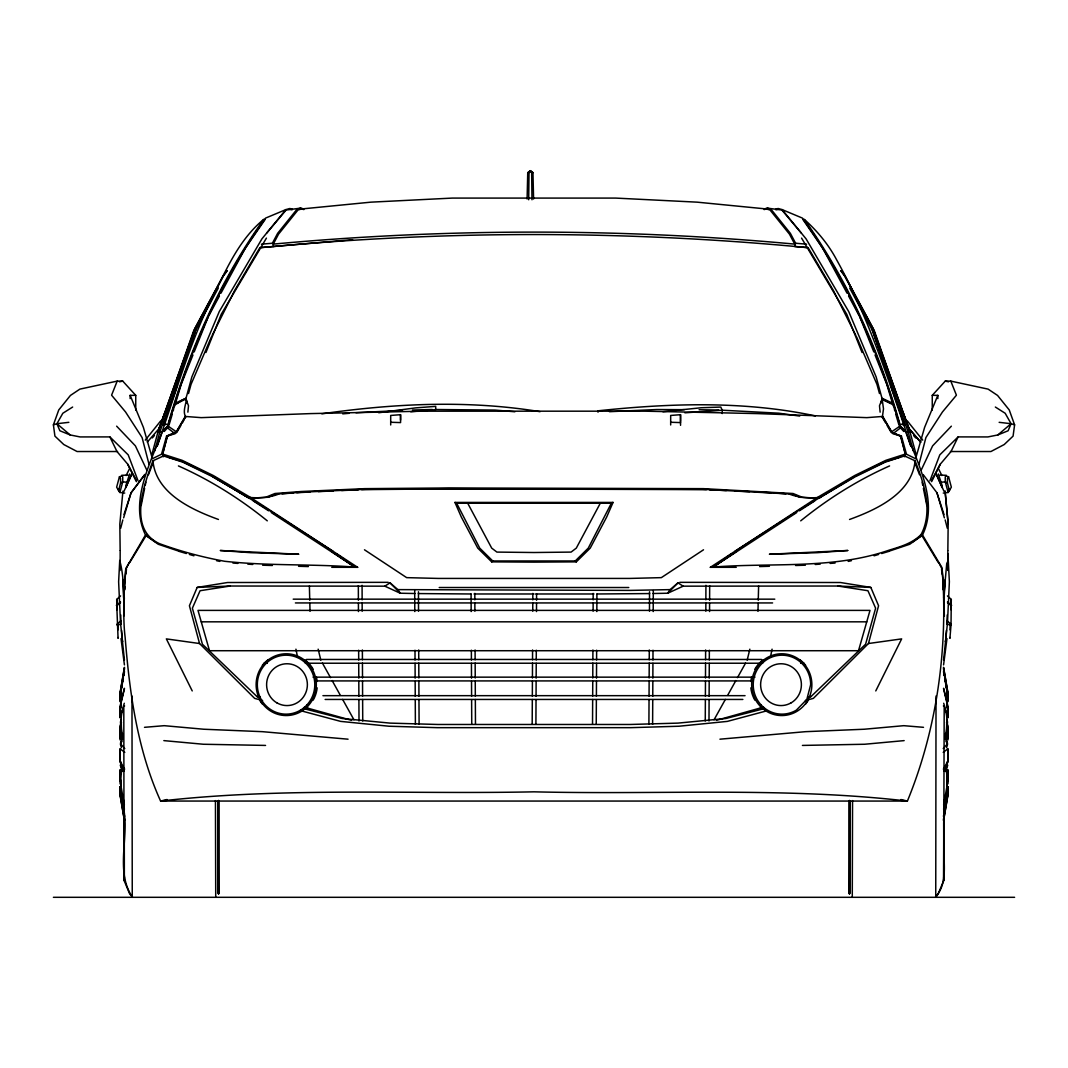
<?xml version="1.0" encoding="UTF-8"?>
<svg xmlns="http://www.w3.org/2000/svg" width="1068" height="1068" viewBox="0 0 1068 1068"><rect width="100%" height="100%" fill="white"/><g stroke="black" fill="none" stroke-linecap="round" stroke-linejoin="round"><path stroke-width="1.5" d="M123.808 708.631L124.048 880.366L129.629 893.823L132.258 896.88L131.978 696.016M218.66 800.907L218.339 893.823L218.072 801.08M849.928 801.08L849.661 893.823L849.34 800.907M852.558 800.586L852.277 896.88M943.725 818.248L943.645 880.78L938.024 894.25L935.421 897.307M124.302 822.534L124.048 880.366L124.355 877.082M849.46 800.399L849.327 894.009L849.581 800.92M532.758 611.19L532.785 603.1M532.798 599.869L532.825 593.408M536.496 611.55L536.536 603.487M536.55 600.256L536.577 593.808M593.114 611.19L593.14 603.1M593.154 599.869L593.167 593.408M596.838 611.55L596.919 593.808M649.477 611.19L649.544 591.779M653.202 611.55L653.296 590.577M705.828 611.19L705.855 603.1M705.868 599.869L705.921 585.317M709.553 611.55L709.579 603.487M709.606 600.256L709.673 585.745M943.645 880.78L944.192 708.631M944.125 840.81C942.31 859.38 949.238 881.34 935.742 896.88L936.022 696.016M120.057 749.295L119.99 761.858L121.498 764.688M119.99 739.87L120.057 727.215M532.184 724.318L532.318 699.5M532.331 696.202L532.411 681.317M532.425 678.006L532.505 663.121M532.531 659.81L532.572 649.998M535.909 724.344L536.029 699.607M536.056 696.309L536.123 681.464M536.149 678.167L536.229 663.321M536.243 660.024L536.296 650.238M592.526 724.318L592.66 699.5M592.673 696.202L592.753 681.317M592.767 678.006L592.847 663.121M592.86 659.81L592.914 649.998M596.638 650.238L596.585 660.024M596.238 724.344L596.371 699.607M596.398 696.309L596.478 681.464M596.491 678.167L596.571 663.321M648.903 724.318L649.037 699.5M649.05 696.202L649.13 681.317M649.144 678.006L649.224 663.121M649.237 659.81L649.291 649.998M652.615 724.344L652.748 699.607M652.762 696.309L652.842 681.464M652.855 678.167L652.935 663.321M652.962 660.024L653.002 650.238M705.254 721.007L705.374 699.5M705.387 696.202L705.467 681.317M705.481 678.006L705.561 663.121M705.574 659.81L705.628 649.998M708.992 721.047L709.099 699.607M709.112 696.309L709.192 681.464M709.205 678.167L709.285 663.321M709.299 660.024L709.352 650.238M947.943 738.148L948.01 725.613L946.502 722.689M119.99 717.803L120.057 707.59L121.285 702.744M120.057 771.243L119.99 781.162L121.111 785.901M949.986 629.893L950.16 623.712M947.236 614.941L946.929 624.219L951.014 625.047L949.933 638.33L949.933 637.476M119.99 701.676L120.057 695.802M938.799 562.609L942.19 569.364C948.117 647.568 937.223 728.456 907.399 801.067L160.6 801.053C137.331 749.709 129.562 692.932 125.13 637.196C121.912 611.804 126.398 585.184 119.736 560.46L118.628 581.726L120.51 622.858L124.422 660.051M528.7 199.756L529.034 171.948L530.342 170.693L532.959 172.656L533.586 199.008M947.85 550.327L948.17 523.947L945.1 491.253M943.218 748.561L947.45 743.875C943.858 731.366 950.48 718.043 943.431 705.855M951.014 625.047L951.228 605.356L947.516 601.885M120.057 787.049L119.99 792.523L124.288 816.553M945.527 640.947L945.514 641.828L946.448 630.347M947.903 570.459L947.823 550.688M946.021 741.726L946.141 733.195M947.903 570.285L948.17 553.985M943.258 493.069L948.13 492.468L949.399 490.412L947.396 482.963L947.476 478.25L948.584 476.809L946.915 476.194M527.098 199.008L527.739 172.656L530.342 170.693L532.959 172.656M757.973 611.31L758.173 603.407M758.253 600.256L758.614 586.025M116.866 609.881L116.706 599.415L120.591 595.891M182.454 422.781L185.685 416.48L201.198 417.641L310.614 413.596L423.061 411.18L644.938 411.18L757.386 413.596L866.802 417.641L882.315 416.48L891.513 431.953L900.898 436.505L905.384 454.314L904.356 455.876L915.062 460.789C924.154 483.617 933.258 511.198 921.11 534.521C912.472 543.238 900.751 546.616 889.324 550.087C831.812 570.058 769.668 562.195 710.354 567.308L817.701 497.301L854.747 475.5L885.813 460.348L905.37 454.06L900.404 435.797M292.138 209.114L289.882 208.5L285.917 209.582L261.914 238.872L219.247 311.616L191.839 376.977L186.032 398.217L187.207 403.357M921.11 534.521L920.616 535.148L922.031 535.562L909.762 544.253L889.831 550.941M944.326 598.2L943.658 597.679L946.742 563.504L948.264 560.46L949.372 581.726L947.49 622.858L943.578 660.051M947.409 595.891L951.294 599.415L951.054 603.38M951.041 608.413L951.228 605.356L947.476 602.726M945.247 579.51L944.112 597.733L944.326 616.316M121.004 786.155L121.258 782.283M946.742 705.601L947.45 694.534L946.689 689.741L947.223 692.905M946.795 705.107L947.49 694.213L943.471 668.595M121.992 771.59L121.859 766.45M120.51 784.272L121.752 766.677M946.795 703.545L947.022 700.461M947.169 708.017L946.662 698.646M947.236 707.79L946.862 701.462M123.674 616.316L124.342 597.679L123.661 597.279L125.744 568.683L145.502 534.988C130.683 504.523 146.903 470.708 158.197 441.725M124.916 589.736L125.156 586.559M126.077 573.836L126.424 569.07M946.795 704.333L947.022 701.049M123.674 598.2L125.81 569.364L129.201 562.609M122.927 491.16L119.83 524.054L120.15 550.327M120.671 765.489L120.991 762.232M187.875 412.155L188.502 405.747L185.859 399.018L176.02 403.864L173.91 406.12L167.809 425.945L162.189 432.113M120.55 784.192L120.871 780.948M946.141 735.038L947.45 722.155L946.635 719.138M120.871 762.151L120.55 765.329L122.179 771.283M947.129 707.39L947.45 704.199L943.671 688.339M120.177 550.688L120.097 570.459M123.634 517.846L131.044 492.802L144.914 474.432M947.169 707.617L946.742 701.422M120.831 780.081L121.258 786.181M885.546 422.781L882.342 417.321L883.49 408.87L882.141 399.018L891.98 403.864L894.09 406.12L900.19 425.945L905.811 432.113M951.134 609.881L951.294 599.415M943.578 664.883L946.982 638.611M932.257 410.045L932.257 395.347L945.247 381.116L950.8 381.116L988.114 389.126L997.552 395.427L1009.247 409.952L1014.6 424.864L1013.078 436.118L1004.214 444.542L990.917 451.524L950.44 451.524M124.529 668.595L120.51 694.213L121.205 705.107M121.805 686.537L122.313 683.346M122.82 680.142L123.327 676.952M123.821 673.748L124.329 670.557M943.471 819.556L944.232 814.75M944.726 811.546L945.233 808.342M945.741 805.152L946.235 801.948M946.742 798.744L947.236 795.54M943.671 817.314L947.45 793.35M124.355 667.54L119.99 693.506L124.515 667.42M943.645 820.357L948.01 794.445L943.485 820.691M121.659 687.712L122.219 684.441M122.78 681.157L123.341 677.886M123.888 674.602L124.449 671.331M943.551 816.459L947.45 793.644L943.605 816.246M120.777 692.905L121.338 689.688L120.55 694.534L121.258 705.601M123.835 675.243L124.395 672.026M121.338 698.646L120.831 708.017M124.288 671.185L119.99 695.321L120.057 700.661L121.285 694.414M943.631 805.005L947.45 783.672L946.248 766.677M943.712 816.553L948.01 792.523L948.01 786.675L943.578 809.264M121.138 701.462L120.764 707.79M943.565 816.152L947.943 792.416L947.943 787.049M120.644 692.651L123.274 678.474M894.757 410.926L893.622 404.625C872.85 338.423 842.946 274.556 802.415 218.099L782.083 209.582L778.118 208.5L775.875 209.114M716.388 720.339L760.429 707.964L761.07 704.693M770.388 657.274L772.084 649.157M141.176 505.498L144.621 488.383M145.248 485.272L145.875 482.162M167.596 435.797L162.63 454.06L182.187 460.348L213.253 475.5L250.299 497.301L357.646 567.308C313.725 563.744 268.736 566.147 224.6 561.274C202.373 557.149 180.532 551.382 159.306 543.585C127.666 529.007 144.02 484.832 152.938 460.789L163.644 455.876L162.616 454.314L167.102 436.505L176.487 431.953L185.685 416.48M163.444 455.916L182.575 462.057L212.772 476.782L249.098 498.195L268.028 497.261L275.758 494.11L301.937 492.188L365.283 489.318L449.001 488.677L702.717 489.318L792.242 494.11L799.972 497.261L818.902 498.195L855.228 476.782L885.425 462.057L904.556 455.916M124.329 688.339L120.55 704.199L120.871 707.39M946.889 785.901L948.01 781.162L947.943 771.243M151.683 459.04L161.522 454.22L166.581 436.064L176.313 431.752L185.378 416.24C180.692 407.602 194.563 390.795 176.794 403.744M124.502 688.553L119.99 707.27L120.057 717.282L124.302 703.265M747.173 660.211L749.843 649.17M121.258 701.422L120.831 707.617M946.742 786.181L947.169 780.081M120.684 528.286L122.82 519.929M946.849 745.344L947.49 742.821M946.715 784.793L947.943 780.014L948.01 769.721L946.622 774.153M919.001 464.22L925.903 437.56L942.443 411.981L956.421 395.187L950.8 381.116M124.569 705.855C117.52 718.043 124.142 731.366 120.55 743.875L124.782 748.561M121.085 476.194L119.416 476.809L116.639 487.195L119.87 492.468L124.742 493.069M120.51 744.61L121.365 741.406M805.405 700.515L813.362 698.379L868.458 643.523L878.577 605.743L870.834 587.427L840.463 582.514L679.795 582.34M118.601 490.412L120.604 482.963L120.524 478.25L119.416 476.809M152.043 453.94L158.825 428.869L147.317 442.059M154.753 450.789L159.88 431.819L195.564 330.412L218.313 288.026M121.365 719.138L120.55 722.155L121.859 735.038M160.627 431.792L158.144 431.792L158.958 428.789L194.937 328.557L223.479 275.838L227.351 270.631M945.821 771.283L947.45 765.329L947.129 762.151M188.515 393.545L191.038 384.373L211.357 336.994M946.582 724.371L947.45 721.234M866.749 621.83L858.512 650.719L209.488 650.719L197.994 610.389L870.006 610.389L866.749 621.83L201.251 621.83M916.05 457.104L924.608 427.387L937.837 395.347L932.257 395.347M120.55 766.263L121.418 763.273M946.582 747.693L947.45 744.73M168.998 425.157L172.295 414.09M173.243 410.926L174.378 404.625C195.15 338.423 225.054 274.556 265.585 218.099L285.917 209.582M175.125 404.612L181.2 384.346L192.961 354.976M121.365 762.872L120.51 765.689L124.022 771.256M880.793 403.357L882.141 399.018L879.498 405.747L880.125 412.155M123.981 514.562L131.004 492.935L144.847 474.566M946.635 725.519L947.49 722.876M125.717 485.993L129.655 473.938M158.144 431.792L193.802 330.412L222.852 276.345L226.723 270.992M177.448 384.907L163.484 424.837L166.101 423.996M157.196 446.184L162.283 431.873L167.489 426.279C188.061 352.747 219.247 281.458 263.849 219.26C235.28 242.676 222.731 278.468 206.271 310.241C186.246 354.135 173.483 400.58 157.116 445.77M176.087 385.214L195.871 329.531M117.56 451.524L77.083 451.524L63.786 444.542L54.922 436.118L53.4 424.864L58.753 409.952L70.448 395.427L79.886 389.112L117.2 381.116L122.753 381.116L135.743 395.347L135.743 410.045M164.792 412.996L158.892 428.695L159.666 429.469M929.934 480.827L939.787 454.875L958.13 436.905L987.9 436.932L997.819 434.956L1008.125 430.764L1011.089 423.716L1005.175 413.263L995.349 407.041M148.452 474.753L152.417 464.5M117.2 381.116L111.579 395.187L125.557 411.981L142.097 437.56L148.999 464.22M194.189 351.893L208.42 316.342M205.924 352.533L221.263 314.206L266.426 238.111M938.278 562.556L922.071 535.869C937.504 505.204 921.39 471.095 909.803 441.725M388.205 582.34L227.537 582.514L197.166 587.427L189.423 605.743L199.542 643.523L254.638 698.379L262.594 700.515M613.045 502.427L606.677 517.045L590.23 548.124L576.319 561.861L534 562.128L491.68 561.861L477.77 548.124L461.323 517.045L454.955 502.427L613.045 502.427L611.377 503.161L456.623 503.161L454.955 502.427M125.824 487.662L132.285 473.004M123.981 491.32L132.138 473.177M611.377 503.161L588.281 548.111L575.251 560.967L492.749 560.967L491.68 561.861M921.35 469.813L932.591 445.903L951.361 426.172M958.13 436.905L951.027 451.524L940.294 464.179L931.883 479.839M165.527 411.5L168.437 405.56M931.63 481.655L940.294 464.179M875.773 690.929L901.646 638.891L868.458 643.523M212.091 335.526L234.8 290.162L259.858 247.683L273.274 246.521C451.003 230.101 630.494 230.648 808.142 247.683L833.2 290.162L855.909 335.526M126.104 475.54L129.695 468.358M121.498 722.689L119.99 725.613L120.057 738.148M949.399 490.412L951.361 487.195L948.584 476.809M261.42 244.185L272.393 243.237L277.653 233.305L297.037 209.194L300.789 208.113L302.965 208.727M946.502 764.688L948.01 761.858L947.943 749.295M600.336 503.161L576.306 548.111L571.1 552.089L534 552.516L496.9 552.089L491.694 548.111L467.664 503.161M209.208 314.886L219.407 296.05M220.969 293.153L245.293 248.217L265.198 219.367M714.051 719.779L725.359 699.433M727.789 695.081L735.865 680.556M737.481 677.646L745.557 663.121M53.4 424.864L56.911 423.716L62.825 413.263L72.651 407.041M180.852 425.518L176.847 432.353L174.778 433.862L166.581 436.064M943.351 769.174L947.943 761.377L948.01 748.735L943.204 752.379M129.722 562.556L145.929 535.869L145.502 534.988M943.979 771.256L947.49 765.689L946.635 762.886M168.517 426.746L164.218 431.472M870.834 587.427L837.859 586.025L683.173 586.172L677.966 582.848L670.117 589.616L667.754 593.221L652.935 593.514M914.448 461.563L915.062 460.789C912.179 493.282 876.428 509.69 849.554 519.462M145.288 440.109L160.868 420.685M266.613 233.171L285.917 210.262M152.323 437.92L154.419 435.504M677.966 582.848L667.754 593.221L683.173 586.172M174.378 404.625L176.207 402.783L186.032 398.217M908.334 429.469L909.108 428.695L903.208 412.996M806.58 244.185L795.607 243.237L794.725 246.521L808.142 247.683M807.795 697.391L811.012 696.563L865.587 644.231L875.626 608.199L867.937 590.724L837.859 586.025M120.484 601.885L116.772 605.356L118.067 638.33L118.067 637.476M116.946 624.286L120.804 620.868L120.764 614.941M116.959 608.413L116.772 605.356L120.524 602.726M916.317 459.04L906.478 454.22L901.419 436.064L893.222 433.862L891.153 432.353L887.148 425.518M997.819 434.956L1011.089 423.716L1014.6 424.864M882.622 416.24L891.687 431.752L893.569 433.207L901.045 427.48M800.706 520.85C827.847 498.823 857.617 480.133 889.577 465.928M796.715 512.56L714.118 566.441L731.086 554.118M912.619 541.93L920.563 536.296M891.687 431.752L900.19 425.945M714.118 566.441L735.852 551.862M799.411 510.811L814.724 500.905M799.825 509.663L854.146 476.795M798.437 510.557L734.998 551.275M197.166 587.427L230.141 586.025L384.827 586.172L390.034 582.848L397.883 589.616L400.246 593.221L415.065 593.514M703.518 549.793L661.332 577.641L629.719 578.429L438.281 578.429L406.668 577.641L364.482 549.793M818.902 498.195L820.398 497.274L818.715 496.713M527.739 172.656L531.65 171.948L531.984 199.756M120.604 482.963L122.753 481.788L127.626 482.376M163.27 456.73L164.552 456.049M121.792 734.29L122.82 733.796L122.873 738.869L121.859 739.216M855.575 476.088L884.291 461.963L900.498 456.957M212.772 476.782L247.602 497.274L249.285 496.713M163.337 425.278L165.954 424.423M874.091 555.801L878.644 554.439M881.674 553.531L889.27 551.262M350.464 566.774L353.882 566.441L336.914 554.118M272.393 243.237L273.274 244.105C446.517 228.111 621.483 228.111 794.725 244.105L789.466 234.159L770.055 210.036L766.33 208.954L697.124 202.159L615.635 198.087L452.365 198.087L370.89 202.159L301.67 208.954L297.945 210.036L278.534 234.159L273.274 244.105L273.274 246.521M765.035 208.727L767.211 208.113L780.761 209.902M764.127 209.582L766.33 208.954M775.875 209.809L778.118 209.194M287.239 209.902L300.789 208.113M767.158 710.741L727.335 721.394L679.021 726.227L630.707 727.668L437.293 727.668L388.979 726.227L340.665 721.394L300.842 710.741M764.394 708.578L725.813 718.51L677.966 723.116L630.107 724.478L437.893 724.478L390.034 723.116L342.187 718.51L303.606 708.578M167.102 799.518L160.6 801.053C284.462 786.996 409.618 794.445 534 791.829C658.342 794.859 783.565 786.756 907.399 801.067L900.898 799.531M760.429 707.964L763.593 707.243M807.849 697.27L811.012 696.563M848.179 561.394L851.41 560.7M119.509 381.81L122.753 381.116M267.24 496.647L274.983 493.496L301.296 491.507L364.695 488.65L448.667 487.969L703.305 488.65L793.017 493.496L800.76 496.647M162.47 456.116L163.644 455.876M116.986 625.047L121.071 624.219L120.804 620.868M230.141 586.025L200.063 590.724L192.373 608.199L202.413 644.231L256.974 696.563L260.192 697.391M378.739 412.742L415.639 407.883L435.704 406.374L435.691 409.618L410.739 411.754M321.855 413.823C393.918 403.464 467.958 399.806 540.034 411.687M940.094 475.086L946.341 475.313L945.26 476.782L945.247 481.788L948.13 492.468L950.079 489.131L948.584 489.131M940.374 482.376L945.247 481.788L947.396 482.963M138.066 480.827L128.213 454.875L109.87 436.905L80.1 436.932L70.181 434.956L59.875 430.764L56.911 423.716L68.846 422.327M247.602 497.274C258.322 498.302 268.962 497.942 278.801 494.03M662.908 411.727L701.209 407.749L720.793 407.068L722.248 410.259L722.248 413.556M684.895 412.809L722.248 410.259M904.155 740.618L864.68 744.249L802.428 745.424M352.614 239.686L259.858 247.683M342.735 413.863L349.343 413.289M355.964 412.715L402.449 410.392M719.939 739.19L805.526 731.673L864.279 729.23L903.768 725.679L923.5 727.321M144.5 727.321L164.232 725.679L203.721 729.23L262.474 731.673L348.061 739.19M905.384 454.314L906.478 454.22M390.701 422.26L400.58 422.594L400.54 414.691L390.701 415.452L390.701 424.971M680.556 425.318L680.516 414.691L670.677 415.452L670.677 424.971M893.342 406.174L894.09 406.12M282.072 493.79L293.54 492.962M296.811 492.722L310.04 492.001M815.271 564.478L820.224 564.118M830.116 563.41L835.069 563.05M609.428 411.687L656.646 409.538L684.388 409.671M318.357 491.614L333.336 490.933M341.667 490.559L358.314 489.811M361.638 489.651L448.84 488.85L706.362 489.651M412.435 410.032L432.353 409.485M759.615 566.574L769.427 566.28M795.58 565.493L805.379 565.199M950.48 605.342L951.681 605.316M670.117 589.616L630.254 590.404L397.883 589.616M649.651 593.568L597.226 593.982M130.162 398.618L130.162 395.347L135.743 395.347M907.373 431.792L909.856 431.792L909.042 428.789L873.077 328.557L844.521 275.838L840.649 270.631M119.416 489.131L117.921 489.131L119.87 492.468L122.753 481.788L122.74 476.782L121.659 475.313L127.906 475.086M331.748 567.308L357.646 567.308M710.354 567.308L736.252 567.308M439.228 587.52L628.772 587.52M470.774 593.982L418.349 593.568M474.045 593.982L534 593.982M535.615 593.982L593.955 593.982M293.206 599.161L774.794 599.161M295.409 602.939L772.591 602.939M306.423 659.463L761.577 659.463M264.036 663.201L267.334 663.201M305.328 663.228L762.672 663.228M800.666 663.201L803.964 663.201M313.031 677.152L754.969 677.152M315.234 680.917L752.766 680.917M322.937 695.668L745.063 695.668M325.139 699.447L742.861 699.447M53.4 897.307L1014.6 897.307M699.086 409.752L718.724 410.005M435.651 409.511L494.951 410.072L514.869 411.767M265.558 745.424L203.321 744.249L163.845 740.618M116.319 605.316L117.52 605.342M262.621 565.199L272.42 565.493M298.573 566.28L308.385 566.574M670.677 422.26L680.556 422.594M709.686 489.811L726.333 490.559M734.664 490.933L749.643 491.614M757.96 492.001L771.189 492.722M722.061 410.192L778.692 413.183L799.718 416.066M774.46 492.962L785.928 493.79M789.199 494.03C798.69 497.728 808.65 498.329 819.076 497.461M232.931 563.05L237.884 563.41M247.776 564.118L252.729 564.478M173.91 406.12L174.658 406.174M161.522 454.22L162.616 454.314M999.154 422.327L1011.089 423.716M199.542 643.523L166.354 638.891L192.227 690.929M815.378 415.906C744.116 400.727 670.077 403.157 597.973 410.82L598.027 412.195M904.356 455.876L905.53 456.116M945.247 381.116L948.491 381.823M216.59 560.7L219.821 561.394M256.974 696.563L260.138 697.27M304.407 707.243L351.612 720.339M289.882 209.194L292.138 209.809M301.67 208.954L303.873 209.582M767.211 208.113L770.962 209.194L790.347 233.305L795.607 243.237M714.906 565.987L717.536 566.774M178.73 551.262L186.326 553.531M189.356 554.439L193.909 555.801M167.502 456.957L183.709 461.963L212.425 476.088M901.899 423.996L904.516 424.837L890.552 384.907M902.046 424.423L904.663 425.278M178.169 550.941L158.238 544.253L145.969 535.562L147.384 535.148L146.89 534.521M946.141 739.216L945.127 738.869L945.18 733.796L946.208 734.29M893.569 433.207L901.419 436.064M218.446 519.462C191.572 509.69 155.821 493.282 152.938 460.789L153.552 461.563M384.827 586.172L400.246 593.221L390.034 582.848M782.083 209.582L806.086 238.872L848.753 311.629L876.16 376.977L881.968 398.217L891.793 402.783L893.622 404.625M891.206 403.744L882.008 399.405L881.968 398.217M178.423 465.928C210.383 480.133 240.153 498.823 267.294 520.85M903.448 456.049L904.73 456.73M213.854 476.795L268.175 509.663M269.563 510.557L333.002 551.275M353.882 566.441L271.285 512.56M253.276 500.905L268.589 510.811M332.148 551.862L353.094 565.987M167.809 425.945L176.313 431.752M147.437 536.296L155.381 541.93M124.796 752.379L119.99 748.735L120.057 761.377L124.649 769.174M166.955 427.48L174.431 433.207M575.251 560.967L576.319 561.861M56.911 423.716L70.181 434.956M947.196 620.868L951.054 624.286M903.782 431.472L899.483 426.746M492.749 560.967L479.719 548.111L456.623 503.161M116.639 426.172L135.409 445.89L146.65 469.8M920.723 442.205L909.175 428.869L915.957 453.94M913.581 435.504L915.676 437.92M909.108 428.695L920.683 442.059M132.579 897.307C115.451 872.596 128.427 839.595 124.155 811.587M782.083 210.262L801.387 233.171M136.117 479.839L127.706 464.179L116.973 451.524L109.87 436.905M907.132 420.685L922.712 440.109M801.574 238.111L846.737 314.206L862.076 352.533M923.153 474.566L936.956 492.802L944.366 517.846M841.277 270.992L845.148 276.345L874.198 330.412L909.856 431.792M802.802 219.367L822.707 248.217L847.031 293.153M922.498 534.988L941.869 567.442L944.339 597.279M322.443 663.121L330.519 677.646M332.135 680.556L340.211 695.081M342.641 699.433L353.949 719.779M848.593 296.05L858.792 314.886M849.687 288.026L872.436 330.412L908.12 431.819L913.247 450.789M938.305 468.358L941.896 475.54M127.706 464.179L136.37 481.655M899.563 405.56L902.473 411.5M935.862 473.177L944.019 491.32M935.715 473.004L942.176 487.662M856.643 336.994L876.962 384.373L879.485 393.545M130.162 395.347L143.392 427.387L151.95 457.104M859.58 316.342L873.811 351.893M875.039 354.976L886.8 384.346L892.875 404.612M915.583 464.5L919.548 474.753M910.884 445.77C889.257 382.531 869.312 318.264 836.498 259.591C828.314 244.225 817.127 230.795 804.151 219.26C848.753 281.458 879.939 352.747 900.511 426.279L905.717 431.873L910.804 446.184M872.129 329.531L891.913 385.214M938.345 473.938L942.283 485.993M936.996 492.935L944.019 514.562M120.51 722.876L121.365 725.519M121.378 774.153L119.99 769.721L120.057 780.014L121.285 784.793M943.698 703.265L947.943 717.282L948.01 707.27L943.498 688.553M895.705 414.09L899.002 425.157M120.55 744.73L121.418 747.693M946.582 763.273L947.45 766.263M120.55 721.234L121.418 724.371M946.635 741.406L947.49 744.61M185.378 416.24L185.658 417.321M945.18 519.929L947.316 528.286M120.51 742.821L121.151 745.344M946.715 702.744L947.943 707.59L948.01 717.803M318.157 649.17L320.827 660.211M248.924 497.461L249.098 498.195M295.916 649.157L297.612 657.274M922.125 482.162L922.752 485.272M923.379 488.383L926.824 505.498M946.715 694.414L947.943 700.661L948.01 695.321L943.712 671.185M306.93 704.693L307.571 707.964M124.422 809.264L119.99 786.675L120.057 792.416L124.435 816.152M944.726 678.474L947.356 692.651M120.55 783.672L124.369 805.005M943.605 672.026L944.165 675.243M124.395 816.246L120.51 793.658L124.449 816.459M943.485 667.42L948.01 693.506L943.645 667.54M124.515 820.691L119.99 794.445L124.355 820.357M943.551 671.331L944.112 674.602M944.659 677.886L945.22 681.157M945.781 684.441L946.341 687.712M943.671 670.557L944.179 673.748M944.673 676.952L945.18 680.142M945.687 683.346L946.195 686.537M120.55 793.35L124.529 819.556M121.018 638.611L124.422 664.883M947.129 780.948L947.45 784.192M947.009 762.232L947.329 765.489M945.073 491.16L948.17 523.947M943.645 877.082L943.952 880.366L943.698 822.534M121.552 630.347L122.486 641.828L122.473 640.947M941.575 569.07L941.923 573.836M942.844 586.559L943.084 589.736M120.978 701.049L121.205 704.333M946.422 768.96L947.49 784.272M120.978 700.461L121.205 703.545M946.008 771.59L946.141 766.45M946.795 783.044L946.996 786.155M116.946 603.38L116.706 599.415M946.742 782.283L946.942 785.447M122.753 579.51L123.661 597.279M117.84 623.712L118.014 629.893M882.315 416.48L882.342 417.321M309.386 586.025L309.747 600.256M309.827 603.407L310.027 611.31M121.859 733.195L121.979 741.726M947.943 695.802L948.01 701.676M215.723 896.88L215.442 800.586M947.943 727.215L948.01 739.87M475.086 649.998L475.14 659.81M475.153 663.121L475.233 678.006M475.247 681.317L475.327 696.202M475.34 699.5L475.474 724.318M471.415 660.024L471.362 650.238M471.429 663.321L471.509 678.167M471.522 681.464L471.602 696.309M471.615 699.607L471.749 724.344M418.763 659.81L418.709 649.998M418.776 663.121L418.856 678.006M418.87 681.317L418.95 696.202M418.963 699.5L419.097 724.318M415.038 660.024L414.998 650.238M415.065 663.321L415.145 678.167M415.158 681.464L415.238 696.309M415.252 699.607L415.385 724.344M362.372 649.998L362.426 659.81M358.701 660.024L358.648 650.238M358.714 663.321L358.795 678.167M358.808 681.464L358.888 696.309M358.901 699.607L359.008 721.047M471.081 593.808L471.162 611.55M414.704 590.577L414.798 611.55M362.439 663.121L362.519 678.006M362.533 681.317L362.599 696.202M362.626 699.5L362.733 721.007M358.327 585.745L358.394 600.256M358.421 603.487L358.447 611.55M474.833 593.408L474.846 599.869M474.859 603.1L474.886 611.19M418.456 591.779L418.522 611.19M362.079 585.317L362.132 599.869M362.145 603.1L362.172 611.19M218.539 800.399L218.673 894.009L218.419 800.92M124.275 818.248L124.355 880.78M937.837 395.347L937.837 398.618M680.516 414.691L680.516 421.486M400.54 414.691L400.54 420.124M791.214 702.811A20.919 20.319 89.9 0 0 781.015 663.762A20.959 20.345 -90 0 0 760.616 684.668A21 20.399 90 0 0 791.201 702.771M276.786 702.811A20.919 20.319 -89.9 0 1 286.985 663.762A20.959 20.345 90 0 1 307.384 684.668A21 20.399 -90 0 1 276.799 702.771M808.316 700.114A30.879 30.879 0 0 1 805.619 704.052M754.836 700.114A30.879 30.879 0 0 1 750.857 687.832M750.857 681.517A30.879 30.879 0 0 1 751.739 676.671M754.822 669.222A30.879 30.879 0 0 1 763.486 659.637M799.665 659.637A30.879 30.879 0 0 1 805.619 665.284M317.156 687.832A30.892 30.892 0 0 1 313.178 700.114M262.368 704.066A30.892 30.892 0 0 1 259.671 700.114M262.368 665.271A30.892 30.892 0 0 1 268.322 659.624M304.527 659.637A30.892 30.892 0 0 1 313.178 669.222M316.262 676.671A30.892 30.892 0 0 1 317.156 681.517M810.665 684.668L806.834 699.42L796.301 710.193A29.477 28.729 89.9 0 1 767.585 710.207A29.477 28.729 89.9 0 1 753.22 684.668A29.49 28.729 -89.7 0 1 781.963 655.178A29.49 28.729 -89.7 0 1 810.679 684.668M847.725 550.501L817.354 552.677L769.401 554.239L847.725 550.501M298.599 554.239L250.646 552.677L220.275 550.501L298.599 554.239M807.835 700.114A30.892 30.104 -90 0 0 781.776 653.776A30.892 30.104 -90 0 0 755.703 700.114A30.892 30.104 -90 0 0 807.835 700.114M301.269 711.421A30.892 30.104 -90 0 0 301.283 657.915A30.892 30.104 -90 0 0 256.133 684.655A30.892 30.104 -90 0 0 301.269 711.421M300.428 710.207A29.49 28.743 -89.9 0 0 300.428 659.13A29.49 28.743 -89.9 0 0 257.321 684.668A29.49 28.743 -89.9 0 0 300.428 710.207"/></g></svg>
